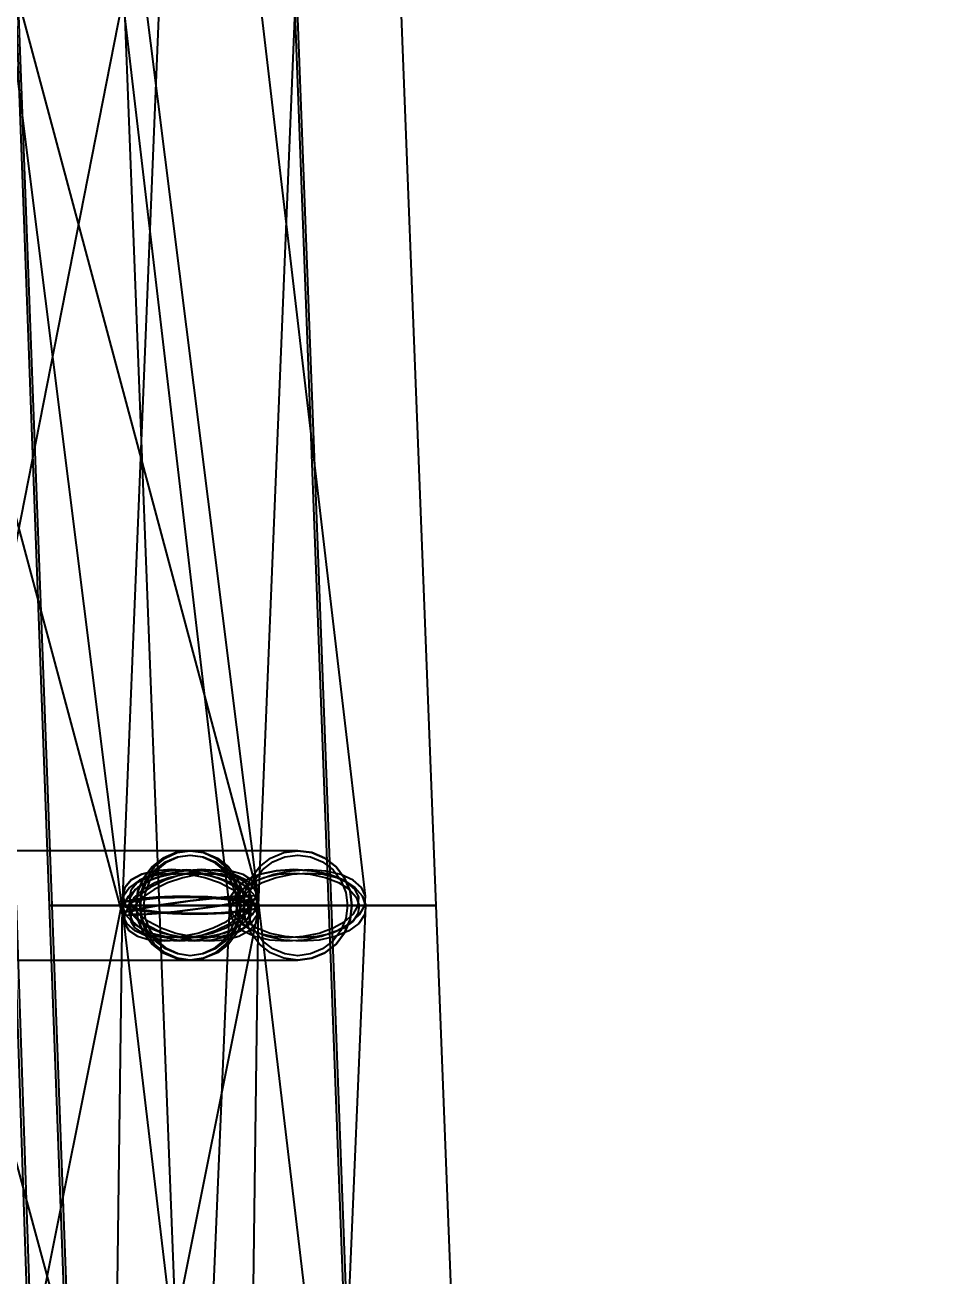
# Model space of a CAD drawing. Header units: millimetres. Extents: x -123812 to 252100, y -3000 to 639000.
# Drawn here: x 10708 to 14163, y 423622 to 428275 of the extents above; entities that cross this region are included whole.
import ezdxf

# ---------------------------------------------------------------- set-up
doc = ezdxf.new("R2010")
doc.units = ezdxf.units.MM
doc.layers.add('D-STR-DIM', color=7, linetype='Continuous', lineweight=13)
doc.layers.add('D-STR-STRC', color=7, linetype='Continuous', lineweight=25)
doc.styles.add('OpenSansCondensed-Light', font='OpenSansCondensed-Light.ttf')
doc.styles.add('TOWER_UNICODE', font='Arial Unicode.ttf')
doc.dimstyles.new('EZDXF', dxfattribs={"dimtxt": 0.25, "dimasz": 0.175, "dimexe": 0.375, "dimexo": 0.125, "dimgap": 0.1, "dimtad": 1, "dimlfac": 100, "dimzin": 12, "dimdsep": 46, "dimtxsty": 'OpenSansCondensed-Light', "dimblk": 'ARCHTICK', "dimcen": 2.5, "dimazin": 3, "dimtfac": 0.5, "dimtmove": 2, "dimatfit": 3})

# ---------------------------------------------------------------- blocks, each defined once
blk = doc.blocks.new('_ARCHTICK')
at = {"color": 0, "linetype": 'BYBLOCK', "const_width": 0.15}
blk.add_lwpolyline([(-0.5, -0.5), (0.5, 0.5)], dxfattribs=at)

msp = doc.modelspace()

# ---------------------------------------------------------------- linework, layer by layer
at = {"layer": 'D-STR-STRC'}
for points in [[(7927.5, 449968.5), (11070.8, 424968.5), (11079.4, 424965.1), (11104.5, 424964.1), (11144.6, 424965.6), (11196.8, 424969.4), (11257.6, 424975.3), (11322.8, 424982.9), (11388, 424991.6), (11448.8, 425000.9), (11501, 425010.2), (11541.1, 425018.8), (11566.2, 425026), (11574.8, 425031.5), (8431.5, 450031.5)], [(9738.1, 429934), (11077.5, 424934), (11094, 424906.7), (11126, 424885.7), (11171.4, 424872.5), (11227.2, 424868), (11289.5, 424872.5), (11354, 424885.7), (11416.4, 424906.7), (11472.5, 424934), (11518.3, 424965.8), (11550.8, 425000), (11567.8, 425034.2), (11568.1, 425066), (10228.6, 430066)], [(10884.7, 430034.2), (9901.4, 425034.2), (9911.4, 425000), (9937.7, 424965.8), (9978.7, 424934), (10031.4, 424906.7), (10092.3, 424885.7), (10157.3, 424872.5), (10221.9, 424868), (10281.7, 424872.5), (10332.7, 424885.7), (10371.3, 424906.7), (10395, 424934), (10402.1, 424965.8), (11385.3, 429965.8)], [(10883.4, 429965.8), (11470.6, 424965.8), (11485.4, 424934), (11516.4, 424906.7), (11561.3, 424885.7), (11617.2, 424872.5), (11680.3, 424868), (11746.2, 424872.5), (11810.5, 424885.7), (11868.8, 424906.7), (11917.1, 424934), (11952.1, 424965.8), (11971.4, 425000), (11973.8, 425034.2), (11386.6, 430034.2)], [(11274.4, 430000), (11069.4, 425000), (11081.8, 424965.8), (11110.6, 424934), (11153.9, 424906.7), (11208.8, 424885.7), (11271.3, 424872.5), (11337.4, 424868), (11402.5, 424872.5), (11462.2, 424885.7), (11512.3, 424906.7), (11549.6, 424934), (11571.4, 424965.8), (11576.2, 425000), (11781.2, 430000)], [(10151.7, 424796.8), (11322.8, 424796.8), (11371.4, 424803.7), (11416.7, 424824), (11455.5, 424856.3), (11485.4, 424898.4), (11504.1, 424947.4), (11510.5, 425000), (11504.1, 425052.6), (11485.4, 425101.6), (11455.5, 425143.7), (11416.7, 425176), (11371.4, 425196.3), (11322.8, 425203.2), (10151.7, 425203.2)], [(10151.7, 424796.8), (11322.8, 424796.8), (11371.4, 424803.7), (11416.7, 424824), (11455.5, 424856.3), (11485.4, 424898.4), (11504.1, 424947.4), (11510.5, 425000), (11504.1, 425052.6), (11485.4, 425101.6), (11455.5, 425143.7), (11416.7, 425176), (11371.4, 425196.3), (11322.8, 425203.2), (10151.7, 425203.2)], [(11755.7, 420066.8), (10396.8, 425066.8), (10380.2, 425094.5), (10348.1, 425115.7), (10302.5, 425129), (10246.7, 425133.6), (10184.4, 425129), (10119.9, 425115.7), (10057.6, 425094.5), (10001.6, 425066.8), (9955.9, 425034.6), (9923.6, 425000), (9906.8, 424965.4), (9906.7, 424933.2), (11265.6, 419933.2)], [(10570.4, 419965.4), (11573, 424965.4), (11563.1, 425000), (11536.7, 425034.6), (11495.8, 425066.8), (11443.1, 425094.5), (11382.3, 425115.7), (11317.3, 425129), (11252.7, 425133.6), (11192.9, 425129), (11142, 425115.7), (11103.4, 425094.5), (11079.7, 425066.8), (11072.6, 425034.6), (10069.9, 420034.6)], [(12168.2, 420034.6), (11574.3, 425034.6), (11559.4, 425066.8), (11528.4, 425094.5), (11483.4, 425115.7), (11427.4, 425129), (11364.3, 425133.6), (11298.4, 425129), (11234.1, 425115.7), (11175.9, 425094.5), (11127.7, 425066.8), (11092.8, 425034.6), (11073.5, 425000), (11071.3, 424965.4), (11665.1, 419965.4)], [(11764, 420000), (11975.6, 425000), (11963.2, 425034.6), (11934.3, 425066.8), (11890.9, 425094.5), (11836.1, 425115.7), (11773.5, 425129), (11707.4, 425133.6), (11642.4, 425129), (11582.7, 425115.7), (11532.6, 425094.5), (11495.4, 425066.8), (11473.6, 425034.6), (11468.8, 425000), (11257.2, 420000)], [(11247.7, 399996.7), (11576.8, 424996.7), (11568.1, 425005.5), (11542.7, 425013.8), (11502.4, 425021.3), (11449.8, 425027.3), (11388.5, 425031.4), (11322.8, 425033.4), (11257.1, 425033.1), (11195.8, 425030.5), (11143.2, 425025.9), (11102.8, 425019.5), (11077.5, 425011.8), (11068.8, 425003.3), (10739.7, 400003.3)]]:
    msp.add_lwpolyline(points, dxfattribs=at)
for points in [[(10611.5, 430000), (10798.2, 425000), (11847.4, 425000), (11658.4, 430000)], [(10620.7, 430000), (10808, 425000), (11837.6, 425000), (11649.3, 430000)], [(11013.5, 430000), (11207.5, 425000), (12237, 425000), (12042.1, 430000)], [(11121.3, 425000), (11128.2, 424947.4), (11148.3, 424898.4), (11180.3, 424856.3), (11222.1, 424824), (11270.7, 424803.7), (11322.8, 424796.8), (11722.2, 424796.8), (11774.4, 424803.7), (11823, 424824), (11864.7, 424856.3), (11896.7, 424898.4), (11916.8, 424947.4), (11923.7, 425000), (11916.8, 425052.6), (11896.7, 425101.6), (11864.7, 425143.7), (11823, 425176), (11774.4, 425196.3), (11722.2, 425203.2), (11322.8, 425203.2), (11270.7, 425196.3), (11222.1, 425176), (11180.3, 425143.7), (11148.3, 425101.6), (11128.2, 425052.6)], [(11524.3, 425000), (11517.4, 424947.4), (11497.3, 424898.4), (11465.3, 424856.3), (11423.5, 424824), (11374.9, 424803.7), (11322.8, 424796.8), (11270.7, 424803.7), (11222.1, 424824), (11180.3, 424856.3), (11148.3, 424898.4), (11128.2, 424947.4), (11121.3, 425000), (11128.2, 425052.6), (11148.3, 425101.6), (11180.3, 425143.7), (11222.1, 425176), (11270.7, 425196.3), (11322.8, 425203.2), (11374.9, 425196.3), (11423.5, 425176), (11465.3, 425143.7), (11497.3, 425101.6), (11517.4, 425052.6)], [(11121.3, 425000), (11128.2, 424947.4), (11148.3, 424898.4), (11180.3, 424856.3), (11222.1, 424824), (11270.7, 424803.7), (11322.8, 424796.8), (11722.2, 424796.8), (11774.4, 424803.7), (11823, 424824), (11864.7, 424856.3), (11896.7, 424898.4), (11916.8, 424947.4), (11923.7, 425000), (11916.8, 425052.6), (11896.7, 425101.6), (11864.7, 425143.7), (11823, 425176), (11774.4, 425196.3), (11722.2, 425203.2), (11322.8, 425203.2), (11270.7, 425196.3), (11222.1, 425176), (11180.3, 425143.7), (11148.3, 425101.6), (11128.2, 425052.6)], [(11524.3, 425000), (11517.4, 424947.4), (11497.3, 424898.4), (11465.3, 424856.3), (11423.5, 424824), (11374.9, 424803.7), (11322.8, 424796.8), (11270.7, 424803.7), (11222.1, 424824), (11180.3, 424856.3), (11148.3, 424898.4), (11128.2, 424947.4), (11121.3, 425000), (11128.2, 425052.6), (11148.3, 425101.6), (11180.3, 425143.7), (11222.1, 425176), (11270.7, 425196.3), (11322.8, 425203.2), (11374.9, 425196.3), (11423.5, 425176), (11465.3, 425143.7), (11497.3, 425101.6), (11517.4, 425052.6)], [(11510.5, 425000), (11504.1, 424947.4), (11485.4, 424898.4), (11455.5, 424856.3), (11416.7, 424824), (11371.4, 424803.7), (11322.8, 424796.8), (11274.2, 424803.7), (11228.9, 424824), (11190.1, 424856.3), (11160.2, 424898.4), (11141.5, 424947.4), (11135.1, 425000), (11141.5, 425052.6), (11160.2, 425101.6), (11190.1, 425143.7), (11228.9, 425176), (11274.2, 425196.3), (11322.8, 425203.2), (11371.4, 425196.3), (11416.7, 425176), (11455.5, 425143.7), (11485.4, 425101.6), (11504.1, 425052.6)], [(11510.5, 425000), (11504.1, 424947.4), (11485.4, 424898.4), (11455.5, 424856.3), (11416.7, 424824), (11371.4, 424803.7), (11322.8, 424796.8), (11274.2, 424803.7), (11228.9, 424824), (11190.1, 424856.3), (11160.2, 424898.4), (11141.5, 424947.4), (11135.1, 425000), (11141.5, 425052.6), (11160.2, 425101.6), (11190.1, 425143.7), (11228.9, 425176), (11274.2, 425196.3), (11322.8, 425203.2), (11371.4, 425196.3), (11416.7, 425176), (11455.5, 425143.7), (11485.4, 425101.6), (11504.1, 425052.6)], [(11923.7, 425000), (11916.8, 424947.4), (11896.7, 424898.4), (11864.7, 424856.3), (11823, 424824), (11774.4, 424803.7), (11722.2, 424796.8), (11670.1, 424803.7), (11621.5, 424824), (11579.8, 424856.3), (11547.8, 424898.4), (11527.6, 424947.4), (11520.8, 425000), (11527.6, 425052.6), (11547.8, 425101.6), (11579.8, 425143.7), (11621.5, 425176), (11670.1, 425196.3), (11722.2, 425203.2), (11774.4, 425196.3), (11823, 425176), (11864.7, 425143.7), (11896.7, 425101.6), (11916.8, 425052.6)], [(11923.7, 425000), (11916.8, 424947.4), (11896.7, 424898.4), (11864.7, 424856.3), (11823, 424824), (11774.4, 424803.7), (11722.2, 424796.8), (11670.1, 424803.7), (11621.5, 424824), (11579.8, 424856.3), (11547.8, 424898.4), (11527.6, 424947.4), (11520.8, 425000), (11527.6, 425052.6), (11547.8, 425101.6), (11579.8, 425143.7), (11621.5, 425176), (11670.1, 425196.3), (11722.2, 425203.2), (11774.4, 425196.3), (11823, 425176), (11864.7, 425143.7), (11896.7, 425101.6), (11916.8, 425052.6)], [(11508.4, 425000), (11502.1, 424951.5), (11483.5, 424906.4), (11454, 424867.6), (11415.6, 424837.9), (11370.8, 424819.2), (11322.8, 424812.8), (11274.8, 424819.2), (11230, 424837.9), (11191.6, 424867.6), (11162.1, 424906.4), (11143.5, 424951.5), (11137.2, 425000), (11143.5, 425048.5), (11162.1, 425093.6), (11191.6, 425132.4), (11230, 425162.1), (11274.8, 425180.8), (11322.8, 425187.2), (11370.8, 425180.8), (11415.6, 425162.1), (11454, 425132.4), (11483.5, 425093.6), (11502.1, 425048.5)], [(11508.4, 425000), (11502.1, 424951.5), (11483.5, 424906.4), (11454, 424867.6), (11415.6, 424837.9), (11370.8, 424819.2), (11322.8, 424812.8), (11274.8, 424819.2), (11230, 424837.9), (11191.6, 424867.6), (11162.1, 424906.4), (11143.5, 424951.5), (11137.2, 425000), (11143.5, 425048.5), (11162.1, 425093.6), (11191.6, 425132.4), (11230, 425162.1), (11274.8, 425180.8), (11322.8, 425187.2), (11370.8, 425180.8), (11415.6, 425162.1), (11454, 425132.4), (11483.5, 425093.6), (11502.1, 425048.5)], [(11495.7, 425000), (11489.9, 424951.5), (11472.6, 424906.4), (11445.1, 424867.6), (11409.3, 424837.9), (11367.6, 424819.2), (11322.8, 424812.8), (11278, 424819.2), (11236.3, 424837.9), (11200.5, 424867.6), (11173, 424906.4), (11155.7, 424951.5), (11149.8, 425000), (11155.7, 425048.5), (11173, 425093.6), (11200.5, 425132.4), (11236.3, 425162.1), (11278, 425180.8), (11322.8, 425187.2), (11367.6, 425180.8), (11409.3, 425162.1), (11445.1, 425132.4), (11472.6, 425093.6), (11489.9, 425048.5)], [(11495.7, 425000), (11489.9, 424951.5), (11472.6, 424906.4), (11445.1, 424867.6), (11409.3, 424837.9), (11367.6, 424819.2), (11322.8, 424812.8), (11278, 424819.2), (11236.3, 424837.9), (11200.5, 424867.6), (11173, 424906.4), (11155.7, 424951.5), (11149.8, 425000), (11155.7, 425048.5), (11173, 425093.6), (11200.5, 425132.4), (11236.3, 425162.1), (11278, 425180.8), (11322.8, 425187.2), (11367.6, 425180.8), (11409.3, 425162.1), (11445.1, 425132.4), (11472.6, 425093.6), (11489.9, 425048.5)], [(11907.8, 425000), (11901.5, 424951.5), (11883, 424906.4), (11853.5, 424867.6), (11815, 424837.9), (11770.3, 424819.2), (11722.2, 424812.8), (11674.2, 424819.2), (11629.4, 424837.9), (11591, 424867.6), (11561.5, 424906.4), (11542.9, 424951.5), (11536.6, 425000), (11542.9, 425048.5), (11561.5, 425093.6), (11591, 425132.4), (11629.4, 425162.1), (11674.2, 425180.8), (11722.2, 425187.2), (11770.3, 425180.8), (11815, 425162.1), (11853.5, 425132.4), (11883, 425093.6), (11901.5, 425048.5)], [(11907.8, 425000), (11901.5, 424951.5), (11883, 424906.4), (11853.5, 424867.6), (11815, 424837.9), (11770.3, 424819.2), (11722.2, 424812.8), (11674.2, 424819.2), (11629.4, 424837.9), (11591, 424867.6), (11561.5, 424906.4), (11542.9, 424951.5), (11536.6, 425000), (11542.9, 425048.5), (11561.5, 425093.6), (11591, 425132.4), (11629.4, 425162.1), (11674.2, 425180.8), (11722.2, 425187.2), (11770.3, 425180.8), (11815, 425162.1), (11853.5, 425132.4), (11883, 425093.6), (11901.5, 425048.5)], [(11069.4, 425000), (11081.8, 424965.8), (11110.6, 424934), (11153.9, 424906.7), (11208.8, 424885.7), (11271.3, 424872.5), (11337.4, 424868), (11402.5, 424872.5), (11462.2, 424885.7), (11512.3, 424906.7), (11549.6, 424934), (11571.4, 424965.8), (11576.2, 425000), (11563.8, 425034.2), (11535, 425066), (11491.6, 425093.3), (11436.8, 425114.3), (11374.3, 425127.5), (11308.2, 425132), (11243.1, 425127.5), (11183.4, 425114.3), (11133.3, 425093.3), (11096, 425066), (11074.2, 425034.2)], [(11572.1, 425000), (11552.8, 424965.4), (11517.9, 424933.2), (11469.7, 424905.5), (11411.5, 424884.3), (11347.2, 424871), (11281.3, 424866.4), (11218.2, 424871), (11162.2, 424884.3), (11117.2, 424905.5), (11086.2, 424933.2), (11071.3, 424965.4), (11073.5, 425000), (11092.8, 425034.6), (11127.7, 425066.8), (11175.9, 425094.5), (11234.1, 425115.7), (11298.4, 425129), (11364.3, 425133.6), (11427.4, 425129), (11483.4, 425115.7), (11528.4, 425094.5), (11559.4, 425066.8), (11574.3, 425034.6)], [(11563.1, 425000), (11573, 424965.4), (11565.9, 424933.2), (11542.2, 424905.5), (11503.6, 424884.3), (11452.7, 424871), (11392.9, 424866.4), (11328.3, 424871), (11263.3, 424884.3), (11202.4, 424905.5), (11149.8, 424933.2), (11108.8, 424965.4), (11082.5, 425000), (11072.6, 425034.6), (11079.7, 425066.8), (11103.4, 425094.5), (11142, 425115.7), (11192.9, 425129), (11252.7, 425133.6), (11317.3, 425129), (11382.3, 425115.7), (11443.1, 425094.5), (11495.8, 425066.8), (11536.7, 425034.6)], [(11094.8, 425000), (11077.8, 424965.8), (11077.5, 424934), (11094, 424906.7), (11126, 424885.7), (11171.4, 424872.5), (11227.2, 424868), (11289.5, 424872.5), (11354, 424885.7), (11416.4, 424906.7), (11472.5, 424934), (11518.3, 424965.8), (11550.8, 425000), (11567.8, 425034.2), (11568.1, 425066), (11551.6, 425093.3), (11519.6, 425114.3), (11474.2, 425127.5), (11418.4, 425132), (11356.1, 425127.5), (11291.6, 425114.3), (11229.1, 425093.3), (11173.1, 425066), (11127.3, 425034.2)], [(11094.3, 425000), (11105.5, 424969.2), (11131.5, 424940.5), (11170.6, 424915.9), (11220, 424896.9), (11276.4, 424885.1), (11336, 424881), (11394.7, 424885.1), (11448.5, 424896.9), (11493.7, 424915.9), (11527.3, 424940.5), (11546.9, 424969.2), (11551.3, 425000), (11540.1, 425030.8), (11514.1, 425059.5), (11475, 425084.1), (11425.6, 425103.1), (11369.2, 425114.9), (11309.6, 425119), (11250.9, 425114.9), (11197.1, 425103.1), (11151.9, 425084.1), (11118.3, 425059.5), (11098.7, 425030.8)], [(11547.5, 425000), (11530.2, 424968.8), (11498.7, 424939.8), (11455.3, 424914.8), (11402.8, 424895.7), (11344.8, 424883.7), (11285.4, 424879.6), (11228.5, 424883.7), (11178, 424895.7), (11137.4, 424914.8), (11109.5, 424939.8), (11096, 424968.8), (11098.1, 425000), (11115.4, 425031.2), (11146.9, 425060.2), (11190.3, 425085.2), (11242.8, 425104.3), (11300.8, 425116.3), (11360.2, 425120.4), (11417.1, 425116.3), (11467.6, 425104.3), (11508.2, 425085.2), (11536.1, 425060.2), (11549.6, 425031.2)], [(11539.4, 425000), (11548.4, 424968.8), (11542, 424939.8), (11520.6, 424914.8), (11485.8, 424895.7), (11439.9, 424883.7), (11386, 424879.6), (11327.7, 424883.7), (11269.2, 424895.7), (11214.3, 424914.8), (11166.8, 424939.8), (11129.9, 424968.8), (11106.2, 425000), (11097.2, 425031.2), (11103.6, 425060.2), (11125, 425085.2), (11159.8, 425104.3), (11205.7, 425116.3), (11259.6, 425120.4), (11317.8, 425116.3), (11376.4, 425104.3), (11431.3, 425085.2), (11478.8, 425060.2), (11515.7, 425031.2)], [(11117.2, 425000), (11101.9, 424969.2), (11101.7, 424940.5), (11116.5, 424915.9), (11145.4, 424896.9), (11186.3, 424885.1), (11236.6, 424881), (11292.8, 424885.1), (11351, 424896.9), (11407.2, 424915.9), (11457.7, 424940.5), (11499.1, 424969.2), (11528.4, 425000), (11543.7, 425030.8), (11543.9, 425059.5), (11529.1, 425084.1), (11500.2, 425103.1), (11459.3, 425114.9), (11409, 425119), (11352.8, 425114.9), (11294.6, 425103.1), (11238.4, 425084.1), (11187.8, 425059.5), (11146.5, 425030.8)], [(11975.6, 425000), (11970.8, 424965.4), (11949.1, 424933.2), (11911.9, 424905.5), (11861.7, 424884.3), (11802.1, 424871), (11737, 424866.4), (11670.9, 424871), (11608.3, 424884.3), (11553.5, 424905.5), (11510.2, 424933.2), (11481.3, 424965.4), (11468.8, 425000), (11473.6, 425034.6), (11495.4, 425066.8), (11532.6, 425094.5), (11582.7, 425115.7), (11642.4, 425129), (11707.4, 425133.6), (11773.5, 425129), (11836.1, 425115.7), (11890.9, 425094.5), (11934.3, 425066.8), (11963.2, 425034.6)], [(11473, 425000), (11470.6, 424965.8), (11485.4, 424934), (11516.4, 424906.7), (11561.3, 424885.7), (11617.2, 424872.5), (11680.3, 424868), (11746.2, 424872.5), (11810.5, 424885.7), (11868.8, 424906.7), (11917.1, 424934), (11952.1, 424965.8), (11971.4, 425000), (11973.8, 425034.2), (11959, 425066), (11928.1, 425093.3), (11883.1, 425114.3), (11827.2, 425127.5), (11764.1, 425132), (11698.2, 425127.5), (11633.9, 425114.3), (11575.6, 425093.3), (11527.3, 425066), (11492.3, 425034.2)], [(11950.7, 425000), (11946.4, 424968.8), (11926.7, 424939.8), (11893.2, 424914.8), (11848, 424895.7), (11794.2, 424883.7), (11735.6, 424879.6), (11676, 424883.7), (11619.5, 424895.7), (11570.1, 424914.8), (11531, 424939.8), (11505, 424968.8), (11493.8, 425000), (11498.1, 425031.2), (11517.7, 425060.2), (11551.2, 425085.2), (11596.4, 425104.3), (11650.2, 425116.3), (11708.9, 425120.4), (11768.5, 425116.3), (11824.9, 425104.3), (11874.3, 425085.2), (11913.4, 425060.2), (11939.4, 425031.2)], [(11497.5, 425000), (11495.4, 424969.2), (11508.7, 424940.5), (11536.6, 424915.9), (11577.2, 424896.9), (11627.6, 424885.1), (11684.4, 424881), (11743.9, 424885.1), (11801.8, 424896.9), (11854.4, 424915.9), (11897.9, 424940.5), (11929.5, 424969.2), (11946.9, 425000), (11949, 425030.8), (11935.7, 425059.5), (11907.8, 425084.1), (11867.3, 425103.1), (11816.9, 425114.9), (11760, 425119), (11700.6, 425114.9), (11642.6, 425103.1), (11590.1, 425084.1), (11546.5, 425059.5), (11515, 425030.8)], [(11322.8, 424966.6), (11257.1, 424968.6), (11195.8, 424972.7), (11143.2, 424978.7), (11102.8, 424986.2), (11077.5, 424994.5), (11068.8, 425003.3), (11077.5, 425011.8), (11102.8, 425019.5), (11143.2, 425025.9), (11195.8, 425030.5), (11257.1, 425033.1), (11322.8, 425033.4), (11388.5, 425031.4), (11449.8, 425027.3), (11502.4, 425021.3), (11542.7, 425013.8), (11568.1, 425005.5), (11576.8, 424996.7), (11568.1, 424988.2), (11542.7, 424980.5), (11502.4, 424974.1), (11449.8, 424969.5), (11388.5, 424966.9)], [(11322.8, 425017.1), (11257.6, 425008.4), (11196.8, 424999.1), (11144.6, 424989.8), (11104.5, 424981.2), (11079.4, 424974), (11070.8, 424968.5), (11079.4, 424965.1), (11104.5, 424964.1), (11144.6, 424965.6), (11196.8, 424969.4), (11257.6, 424975.3), (11322.8, 424982.9), (11388, 424991.6), (11448.8, 425000.9), (11501, 425010.2), (11541.1, 425018.8), (11566.2, 425026), (11574.8, 425031.5), (11566.2, 425034.9), (11541.1, 425035.9), (11501, 425034.4), (11448.8, 425030.6), (11388, 425024.7)], [(11322.8, 424969.9), (11263.5, 424971.7), (11208.3, 424975.4), (11160.9, 424980.8), (11124.5, 424987.5), (11101.6, 424995.1), (11093.8, 425003), (11101.6, 425010.6), (11124.5, 425017.6), (11160.9, 425023.4), (11208.3, 425027.5), (11263.5, 425029.8), (11322.8, 425030.1), (11382.1, 425028.3), (11437.3, 425024.6), (11484.7, 425019.2), (11521.1, 425012.5), (11544, 425004.9), (11551.8, 424997), (11544, 424989.4), (11521.1, 424982.4), (11484.7, 424976.6), (11437.3, 424972.5), (11382.1, 424970.2)], [(11322.8, 425015.4), (11264, 425007.5), (11209.2, 424999.1), (11162.1, 424990.8), (11126, 424983.1), (11103.3, 424976.5), (11095.6, 424971.6), (11103.3, 424968.5), (11126, 424967.7), (11162.1, 424969), (11209.2, 424972.4), (11264, 424977.7), (11322.8, 424984.6), (11381.6, 424992.5), (11436.4, 425000.9), (11483.5, 425009.2), (11519.6, 425016.9), (11542.3, 425023.5), (11550, 425028.4), (11542.3, 425031.5), (11519.6, 425032.3), (11483.5, 425031), (11436.4, 425027.6), (11381.6, 425022.3)], [(9627.1, 425000), (9794.4, 420000), (10845.9, 420000), (10676.4, 425000)], [(9637, 425000), (9804.9, 420000), (10835.4, 420000), (10666.5, 425000)], [(10798.2, 425000), (10984.8, 420000), (12036.4, 420000), (11847.4, 425000)], [(11847.4, 425000), (11829.5, 425000), (11777.1, 425000), (11693.8, 425000), (11585.1, 425000), (11458.6, 425000), (11322.8, 425000), (11187, 425000), (11060.5, 425000), (10951.8, 425000), (10868.5, 425000), (10816.1, 425000), (10798.2, 425000), (10816.1, 425000), (10868.5, 425000), (10951.8, 425000), (11060.5, 425000), (11187, 425000), (11322.8, 425000), (11458.6, 425000), (11585.1, 425000), (11693.8, 425000), (11777.1, 425000), (11829.5, 425000)], [(10808, 425000), (10995.4, 420000), (12025.9, 420000), (11837.6, 425000)], [(11837.6, 425000), (11820, 425000), (11768.6, 425000), (11686.8, 425000), (11580.2, 425000), (11456, 425000), (11322.8, 425000), (11189.6, 425000), (11065.4, 425000), (10958.8, 425000), (10877, 425000), (10825.6, 425000), (10808, 425000), (10825.6, 425000), (10877, 425000), (10958.8, 425000), (11065.4, 425000), (11189.6, 425000), (11322.8, 425000), (11456, 425000), (11580.2, 425000), (11686.8, 425000), (11768.6, 425000), (11820, 425000)], [(11837.6, 425000), (11820, 425000), (11768.6, 425000), (11686.8, 425000), (11580.2, 425000), (11456, 425000), (11322.8, 425000), (11189.6, 425000), (11065.4, 425000), (10958.8, 425000), (10877, 425000), (10825.6, 425000), (10808, 425000), (10825.6, 425000), (10877, 425000), (10958.8, 425000), (11065.4, 425000), (11189.6, 425000), (11322.8, 425000), (11456, 425000), (11580.2, 425000), (11686.8, 425000), (11768.6, 425000), (11820, 425000)], [(11783.2, 425000), (11767.5, 425000), (11721.5, 425000), (11648.4, 425000), (11553, 425000), (11442, 425000), (11322.8, 425000), (11203.6, 425000), (11092.6, 425000), (10997.2, 425000), (10924.1, 425000), (10878.1, 425000), (10862.4, 425000), (10878.1, 425000), (10924.1, 425000), (10997.2, 425000), (11092.6, 425000), (11203.6, 425000), (11322.8, 425000), (11442, 425000), (11553, 425000), (11648.4, 425000), (11721.5, 425000), (11767.5, 425000)], [(11783.2, 425000), (11767.5, 425000), (11721.5, 425000), (11648.4, 425000), (11553, 425000), (11442, 425000), (11322.8, 425000), (11203.6, 425000), (11092.6, 425000), (10997.2, 425000), (10924.1, 425000), (10878.1, 425000), (10862.4, 425000), (10878.1, 425000), (10924.1, 425000), (10997.2, 425000), (11092.6, 425000), (11203.6, 425000), (11322.8, 425000), (11442, 425000), (11553, 425000), (11648.4, 425000), (11721.5, 425000), (11767.5, 425000)], [(11207.5, 425000), (11401.4, 420000), (12431.9, 420000), (12237, 425000)], [(12237, 425000), (12219.4, 425000), (12168, 425000), (12086.2, 425000), (11979.6, 425000), (11855.5, 425000), (11722.2, 425000), (11589, 425000), (11464.8, 425000), (11358.2, 425000), (11276.4, 425000), (11225, 425000), (11207.5, 425000), (11225, 425000), (11276.4, 425000), (11358.2, 425000), (11464.8, 425000), (11589, 425000), (11722.2, 425000), (11855.5, 425000), (11979.6, 425000), (12086.2, 425000), (12168, 425000), (12219.4, 425000)], [(12237, 425000), (12219.4, 425000), (12168, 425000), (12086.2, 425000), (11979.6, 425000), (11855.5, 425000), (11722.2, 425000), (11589, 425000), (11464.8, 425000), (11358.2, 425000), (11276.4, 425000), (11225, 425000), (11207.5, 425000), (11225, 425000), (11276.4, 425000), (11358.2, 425000), (11464.8, 425000), (11589, 425000), (11722.2, 425000), (11855.5, 425000), (11979.6, 425000), (12086.2, 425000), (12168, 425000), (12219.4, 425000)], [(12182.6, 425000), (12166.9, 425000), (12120.9, 425000), (12047.8, 425000), (11952.4, 425000), (11841.4, 425000), (11722.2, 425000), (11603.1, 425000), (11492, 425000), (11396.7, 425000), (11323.5, 425000), (11277.5, 425000), (11261.8, 425000), (11277.5, 425000), (11323.5, 425000), (11396.7, 425000), (11492, 425000), (11603.1, 425000), (11722.2, 425000), (11841.4, 425000), (11952.4, 425000), (12047.8, 425000), (12120.9, 425000), (12166.9, 425000)], [(12182.6, 425000), (12166.9, 425000), (12120.9, 425000), (12047.8, 425000), (11952.4, 425000), (11841.4, 425000), (11722.2, 425000), (11603.1, 425000), (11492, 425000), (11396.7, 425000), (11323.5, 425000), (11277.5, 425000), (11261.8, 425000), (11277.5, 425000), (11323.5, 425000), (11396.7, 425000), (11492, 425000), (11603.1, 425000), (11722.2, 425000), (11841.4, 425000), (11952.4, 425000), (12047.8, 425000), (12120.9, 425000), (12166.9, 425000)]]:
    msp.add_lwpolyline(points, close=True, dxfattribs=at)

# ---------------------------------------------------------------- dimensions: what is measured, and where the dimension line sits
at = {"layer": 'D-STR-DIM'}
msp.add_linear_dim(base=(187000, 0), p1=(0, 0), p2=(0, 450000), angle=90, dimstyle='EZDXF', override={"dimtxt": 8400, "dimasz": 3750, "dimexe": 2100, "dimexo": 1800, "dimgap": 2100, "dimtad": 1, "dimdec": 0, "dimlfac": 1, "dimlunit": 2, "dimtxsty": 'TOWER_UNICODE', "dimclrd": 7, "dimclre": 7, "dimclrt": 7}, dxfattribs=at).render()

doc.saveas('drawing.dxf')
